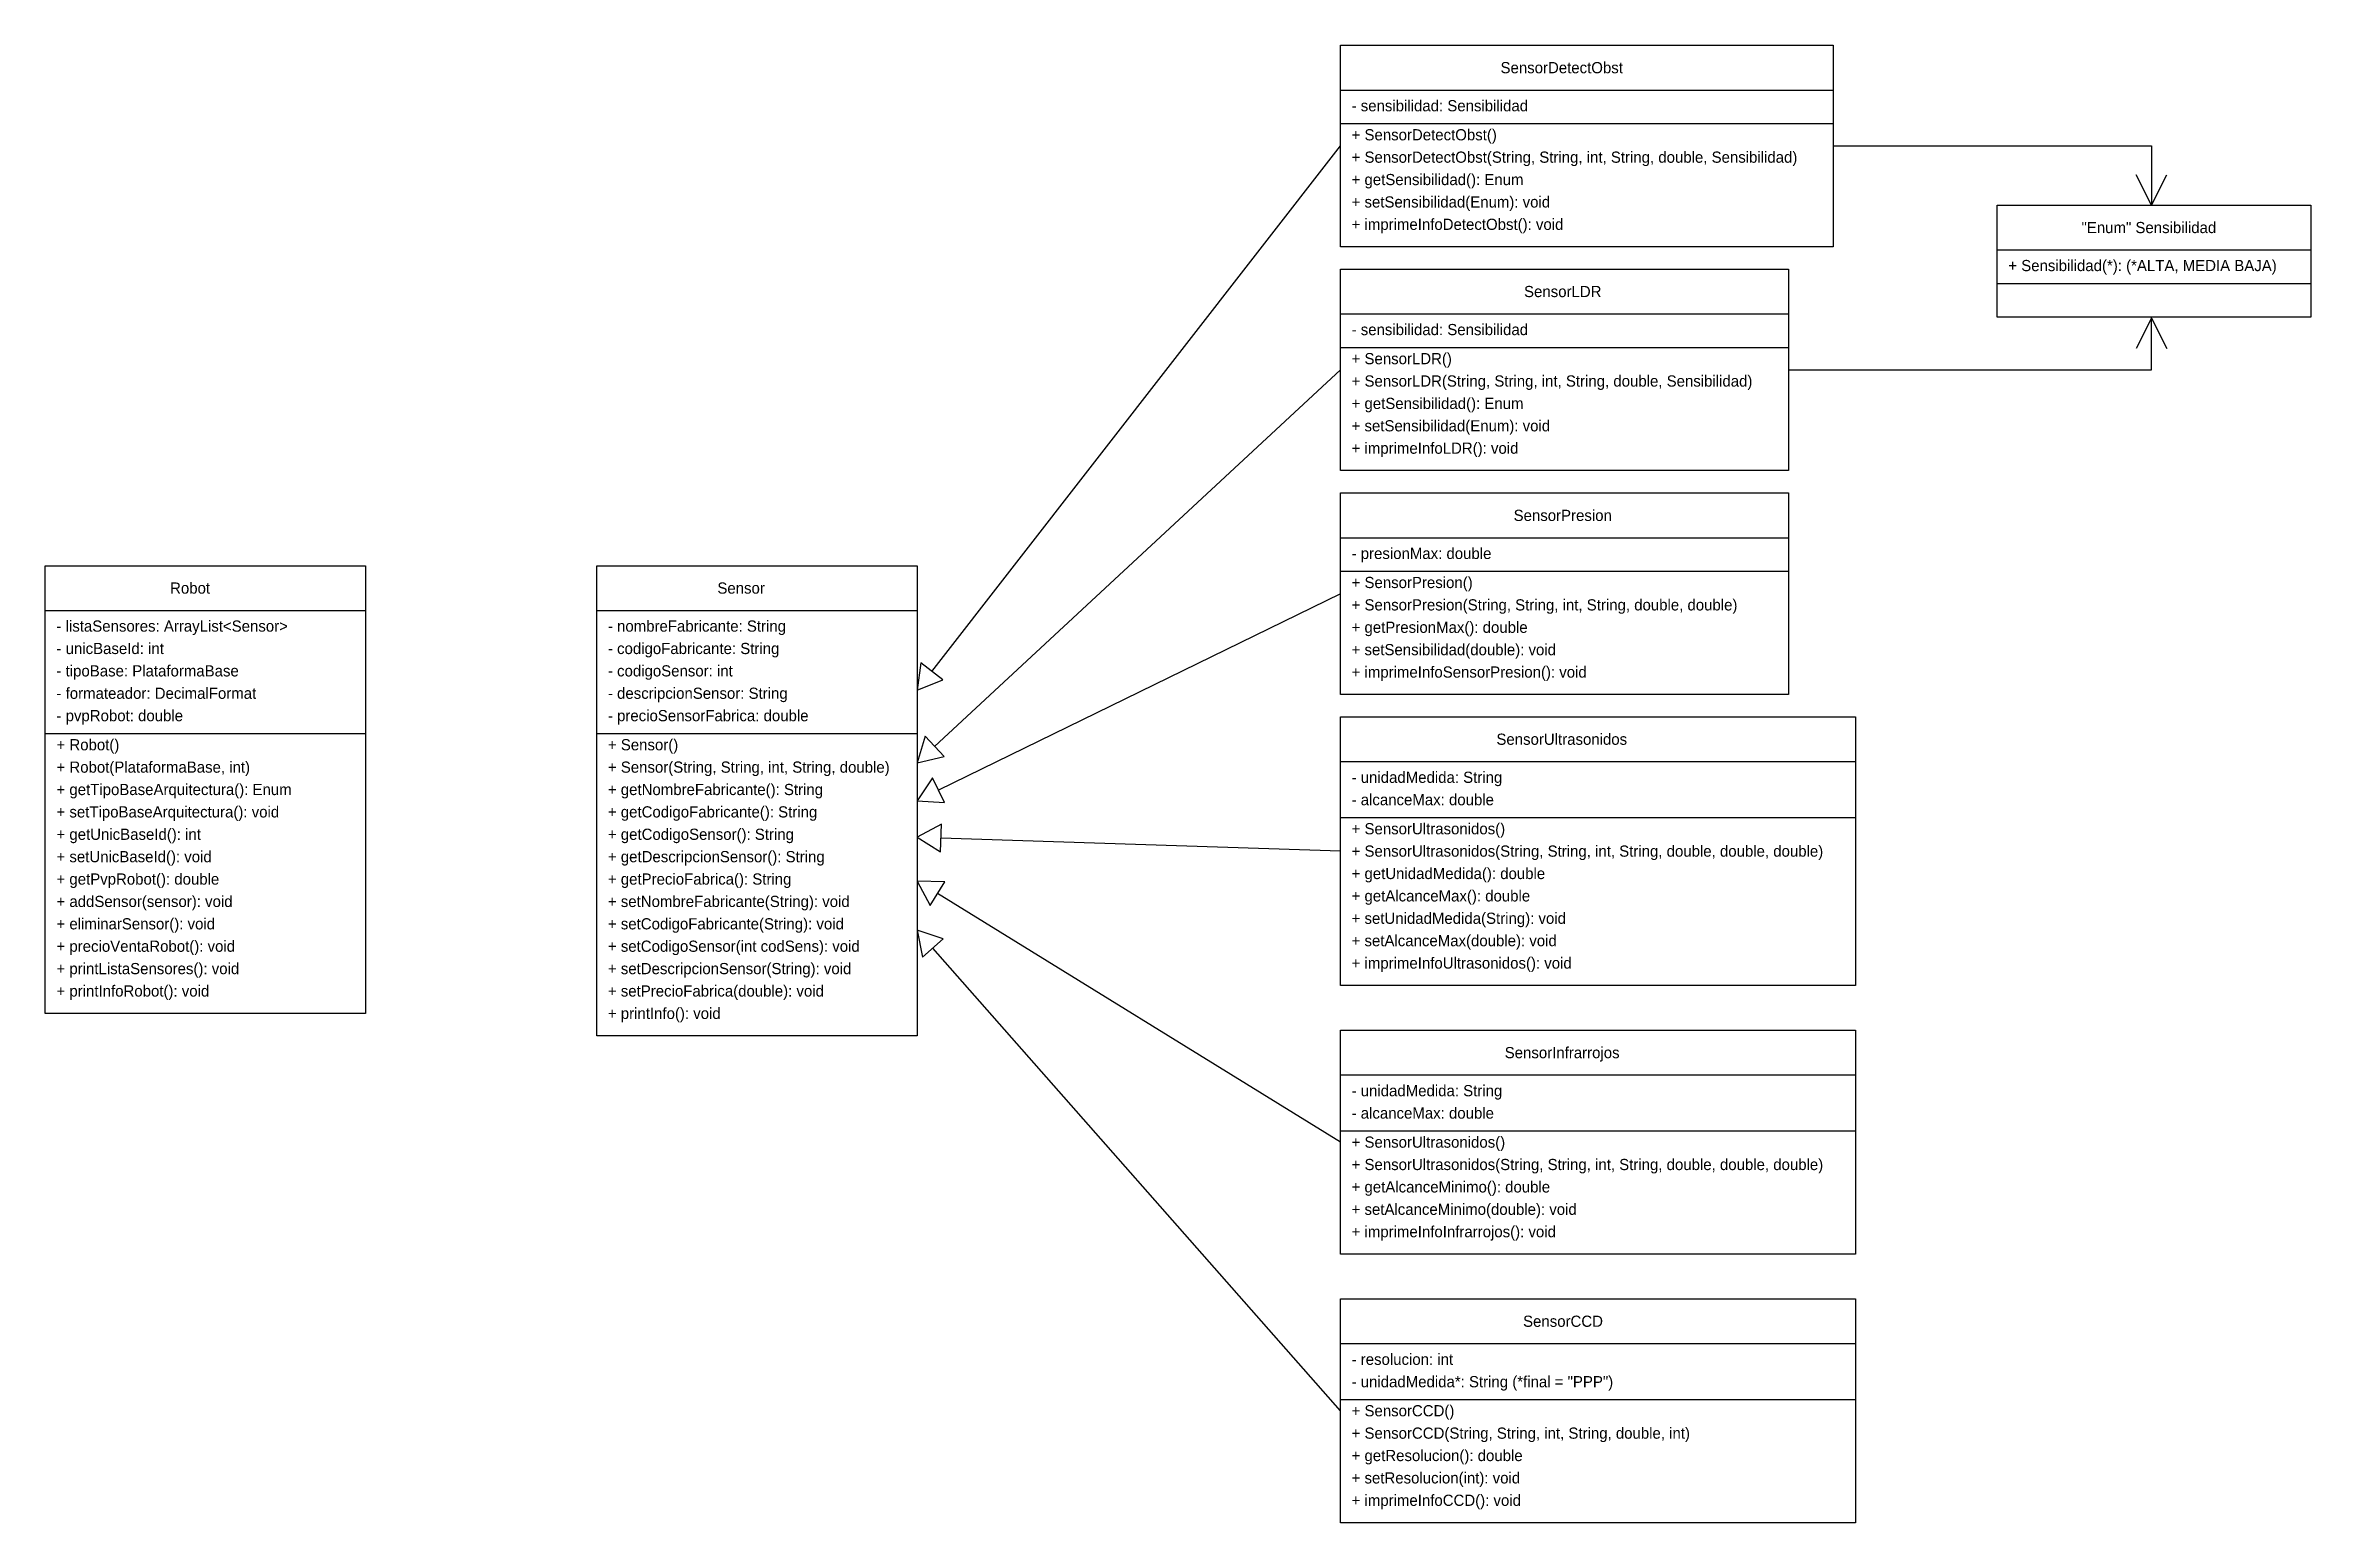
# Model space of a CAD drawing. Extents: x -20.5 to 30.1, y -23.8 to 9.2.
import ezdxf

# ---------------------------------------------------------------- set-up
doc = ezdxf.new("R2010")
doc.units = 0
doc.layers.add('Default', color=7, linetype='Continuous')

msp = doc.modelspace()

# ---------------------------------------------------------------- linework, layer by layer
at = {"layer": 'Default'}
for p, q in [((8.439, 8.173), (19.439, 8.173)), ((8.439, 7.423), (19.439, 7.423)), ((-0.683, -4.811), (8.439, 6.923)), ((19.439, 6.923), (26.546, 6.923)), ((26.546, 6.923), (26.546, 5.602)), ((26.546, 5.602), (26.204, 6.279)), ((26.546, 5.602), (26.888, 6.279)), ((23.099, 4.602), (30.099, 4.602)), ((23.099, 3.852), (30.099, 3.852)), ((8.439, 3.173), (18.439, 3.173)), ((26.546, 3.075), (26.204, 2.398)), ((26.546, 1.923), (26.546, 3.102)), ((26.546, 3.075), (26.888, 2.398)), ((8.439, 2.423), (18.439, 2.423)), ((8.439, 1.923), (-0.62, -6.489)), ((18.439, 1.923), (26.546, 1.923)), ((8.439, -1.827), (18.439, -1.827)), ((8.439, -2.577), (18.439, -2.577)), ((-20.471, -3.451), (-13.321, -3.451)), ((-8.162, -3.451), (-1.012, -3.451)), ((8.439, -3.077), (-0.531, -7.466)), ((-20.471, -6.201), (-13.321, -6.201)), ((-8.162, -6.201), (-1.012, -6.201)), ((8.439, -6.827), (19.939, -6.827)), ((8.439, -8.077), (19.939, -8.077)), ((8.439, -8.827), (-0.477, -8.535)), ((8.439, -15.327), (-0.556, -9.776)), ((8.439, -21.327), (-0.658, -10.991)), ((8.439, -13.827), (19.939, -13.827)), ((8.439, -15.077), (19.939, -15.077)), ((8.439, -19.827), (19.939, -19.827)), ((8.439, -21.077), (19.939, -21.077))]:
    msp.add_line(p, q, dxfattribs=at)
for points in [[(8.439, 9.173), (19.439, 9.173), (19.439, 4.673), (8.439, 4.673)], [(23.099, 5.602), (30.099, 5.602), (30.099, 3.102), (23.099, 3.102)], [(8.439, 4.173), (18.439, 4.173), (18.439, -0.327), (8.439, -0.327)], [(8.439, -0.827), (18.439, -0.827), (18.439, -5.327), (8.439, -5.327)], [(-20.471, -2.451), (-13.321, -2.451), (-13.321, -12.451), (-20.471, -12.451)], [(-8.162, -2.451), (-1.012, -2.451), (-1.012, -12.951), (-8.162, -12.951)], [(-1.012, -5.234), (-0.439, -5.001), (-0.928, -4.621)], [(8.439, -5.827), (19.939, -5.827), (19.939, -11.827), (8.439, -11.827)], [(-1.012, -6.854), (-0.409, -6.716), (-0.83, -6.262)], [(-1.012, -7.701), (-0.395, -7.744), (-0.667, -7.188)], [(-1.012, -8.517), (-0.487, -8.844), (-0.467, -8.225)], [(-1.012, -9.494), (-0.719, -10.039), (-0.394, -9.513)], [(-1.012, -10.589), (-0.891, -11.195), (-0.426, -10.786)], [(8.439, -12.827), (19.939, -12.827), (19.939, -17.827), (8.439, -17.827)], [(8.439, -18.827), (19.939, -18.827), (19.939, -23.827), (8.439, -23.827)]]:
    msp.add_lwpolyline(points, close=True, dxfattribs=at)

# ---------------------------------------------------------------- texts
for s, p in [('SensorDetectObst', (12.014, 8.548)), ('- sensibilidad: Sensibilidad', (8.689, 7.698)), ('+ SensorDetectObst()', (8.689, 7.049)), ('+ SensorDetectObst(String, String, int, String, double, Sensibilidad)', (8.689, 6.549)), ('+ getSensibilidad(): Enum', (8.689, 6.049)), ('+ setSensibilidad(Enum): void', (8.689, 5.549)), ('+ imprimeInfoDetectObst(): void', (8.689, 5.049)), ('"Enum" Sensibilidad', (24.983, 4.977)), ('+ Sensibilidad(*): (*ALTA, MEDIA BAJA)', (23.349, 4.128)), ('SensorLDR', (12.539, 3.548)), ('- sensibilidad: Sensibilidad', (8.689, 2.698)), ('+ SensorLDR()', (8.689, 2.049)), ('+ SensorLDR(String, String, int, String, double, Sensibilidad)', (8.689, 1.549)), ('+ getSensibilidad(): Enum', (8.689, 1.049)), ('+ setSensibilidad(Enum): void', (8.689, 0.549)), ('+ imprimeInfoLDR(): void', (8.689, 0.049)), ('SensorPresion', (12.306, -1.452)), ('- presionMax: double', (8.689, -2.302)), ('Robot', (-17.685, -3.076)), ('Sensor', (-5.468, -3.076)), ('+ SensorPresion()', (8.689, -2.951)), ('+ SensorPresion(String, String, int, String, double, double)', (8.689, -3.451)), ('- listaSensores: ArrayList<Sensor>', (-20.221, -3.925)), ('- nombreFabricante: String', (-7.912, -3.925)), ('+ getPresionMax(): double', (8.689, -3.951)), ('- unicBaseId: int', (-20.221, -4.425)), ('- codigoFabricante: String', (-7.912, -4.425)), ('+ setSensibilidad(double): void', (8.689, -4.451)), ('- tipoBase: PlataformaBase', (-20.221, -4.925)), ('- codigoSensor: int', (-7.912, -4.925)), ('+ imprimeInfoSensorPresion(): void', (8.689, -4.951)), ('- formateador: DecimalFormat', (-20.221, -5.425)), ('- descripcionSensor: String', (-7.912, -5.425)), ('- pvpRobot: double', (-20.221, -5.925)), ('- precioSensorFabrica: double', (-7.912, -5.925)), ('+ Robot()', (-20.221, -6.575)), ('+ Sensor()', (-7.912, -6.575)), ('SensorUltrasonidos', (11.922, -6.452)), ('+ Robot(PlataformaBase, int)', (-20.221, -7.075)), ('+ Sensor(String, String, int, String, double)', (-7.912, -7.075)), ('- unidadMedida: String', (8.689, -7.302)), ('+ getTipoBaseArquitectura(): Enum', (-20.221, -7.575)), ('+ getNombreFabricante(): String', (-7.912, -7.575)), ('- alcanceMax: double', (8.689, -7.802)), ('+ setTipoBaseArquitectura(): void', (-20.221, -8.075)), ('+ getCodigoFabricante(): String', (-7.912, -8.075)), ('+ getUnicBaseId(): int', (-20.221, -8.575)), ('+ getCodigoSensor(): String', (-7.912, -8.575)), ('+ SensorUltrasonidos()', (8.689, -8.451)), ('+ setUnicBaseId(): void', (-20.221, -9.075)), ('+ getDescripcionSensor(): String', (-7.912, -9.075)), ('+ SensorUltrasonidos(String, String, int, String, double, double, double)', (8.689, -8.951)), ('+ getPvpRobot(): double', (-20.221, -9.575)), ('+ getPrecioFabrica(): String', (-7.912, -9.575)), ('+ getUnidadMedida(): double', (8.689, -9.451)), ('+ addSensor(sensor): void', (-20.221, -10.075)), ('+ setNombreFabricante(String): void', (-7.912, -10.075)), ('+ getAlcanceMax(): double', (8.689, -9.951)), ('+ eliminarSensor(): void', (-20.221, -10.575)), ('+ setCodigoFabricante(String): void', (-7.912, -10.575)), ('+ setUnidadMedida(String): void', (8.689, -10.451)), ('+ precioVentaRobot(): void', (-20.221, -11.075)), ('+ setCodigoSensor(int codSens): void', (-7.912, -11.075)), ('+ setAlcanceMax(double): void', (8.689, -10.951)), ('+ printListaSensores(): void', (-20.221, -11.575)), ('+ setDescripcionSensor(String): void', (-7.912, -11.575)), ('+ imprimeInfoUltrasonidos(): void', (8.689, -11.451)), ('+ printInfoRobot(): void', (-20.221, -12.075)), ('+ setPrecioFabrica(double): void', (-7.912, -12.075)), ('+ printInfo(): void', (-7.912, -12.575)), ('SensorInfrarrojos', (12.107, -13.452)), ('- unidadMedida: String', (8.689, -14.302)), ('- alcanceMax: double', (8.689, -14.802)), ('+ SensorUltrasonidos()', (8.689, -15.451)), ('+ SensorUltrasonidos(String, String, int, String, double, double, double)', (8.689, -15.951)), ('+ getAlcanceMinimo(): double', (8.689, -16.451)), ('+ setAlcanceMinimo(double): void', (8.689, -16.951)), ('+ imprimeInfoInfrarrojos(): void', (8.689, -17.451)), ('SensorCCD', (12.517, -19.452)), ('- resolucion: int', (8.689, -20.302)), ('- unidadMedida*: String (*final = "PPP")', (8.689, -20.802)), ('+ SensorCCD()', (8.689, -21.451)), ('+ SensorCCD(String, String, int, String, double, int)', (8.689, -21.951)), ('+ getResolucion(): double', (8.689, -22.451)), ('+ setResolucion(int): void', (8.689, -22.951)), ('+ imprimeInfoCCD(): void', (8.689, -23.451))]:
    msp.add_text(s, height=0.25, dxfattribs=at).set_placement(p)

doc.saveas('drawing.dxf')
